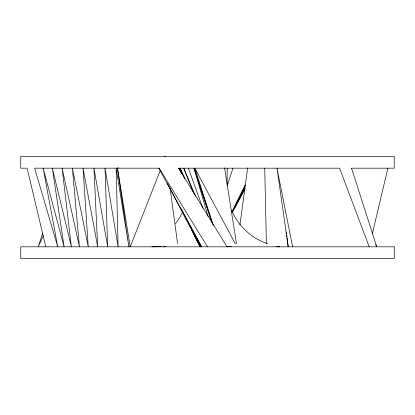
<?xml version="1.0" encoding="UTF-8"?>
<svg xmlns="http://www.w3.org/2000/svg" width="415" height="415" viewBox="0 0 415 415"><rect width="100%" height="100%" fill="white"/><g stroke="black" fill="none" stroke-linecap="round" stroke-linejoin="round"><path stroke-width="0.62" d="M239.932 225.013L247.641 167.935M372.364 233.604L387.885 168.184M42.584 233.303L38.247 246.816L43.305 235.668M227.176 185.998L232.94 168.184M160.34 170.254L130.206 246.816L117.476 168.184L118.732 167.878M182.512 212.169L179.871 217.33L175.55 223.742M231.98 212.127L245.338 184.95M232.156 211.546L245.011 185.531M232.265 212.952L245.047 188.275M242.962 191.543L244.181 189.266M234.657 207.785L244.814 189.116M164.542 156.694L165.798 156.388M151.911 246.806L161.528 246.541L159.599 246.443M226.58 246.811L231.212 246.541L229.469 246.463M181.796 173.844L178.657 168.184L339.553 168.184L369.231 246.816M351.583 168.184L394.25 168.184L394.25 156.388L20.75 156.388L20.75 168.184L27.115 168.184L45.769 246.816M163.432 246.572L165.964 246.614M277.376 246.754L279.777 246.816M276.442 246.313L277.692 246.437M267.519 243.688C251.552 238.371 238.132 225.973 231.684 210.41M178.657 168.184L226.989 246.816M207.5 246.816L159.168 168.184L34.637 168.184L57.737 246.816L43.15 168.184L64.107 246.816L52.342 168.184L71.364 246.816L62.12 168.184L79.436 246.816L72.386 168.184L88.245 246.816L83.031 168.184L97.691 246.816L93.946 168.184L107.682 246.816L105.026 168.184L118.114 246.816L116.148 168.184L128.889 246.816L117.476 168.184M158.8 168.184L201.581 246.816L184.219 214.337M235.31 243.683L194.806 168.184L213.289 225.314M180.567 207.5L181.173 208.641M181.786 209.777L182.393 210.919M182.999 212.06L183.612 213.196M167.281 183.108L200.269 246.816L194.267 234.672M189.271 224.847L190.693 227.736M191.263 228.893L200.072 246.816M375.689 244.466L376.753 246.816L351.521 168.184M184.836 178.824L180.126 168.184L184.732 178.824M195.507 196.181L183.731 168.184L193.732 193.395M188.384 168.184L202.925 208.413M208.019 216.48L194.033 168.184L212.667 224.084M194.033 168.184L211.738 222.243M292.622 246.816L277.002 168.184L288.207 246.816L287.097 237.837M224.567 167.852L236.488 243.631M170.129 188.457L177.579 243.61M286.381 232.063L286.537 233.349M286.775 235.274L286.936 236.555M264.723 168.018L266.404 243.584M227.155 168.184L227.155 184.67M394.25 246.816L20.75 246.816L20.75 258.612L394.25 258.612L394.25 246.816"/></g></svg>
